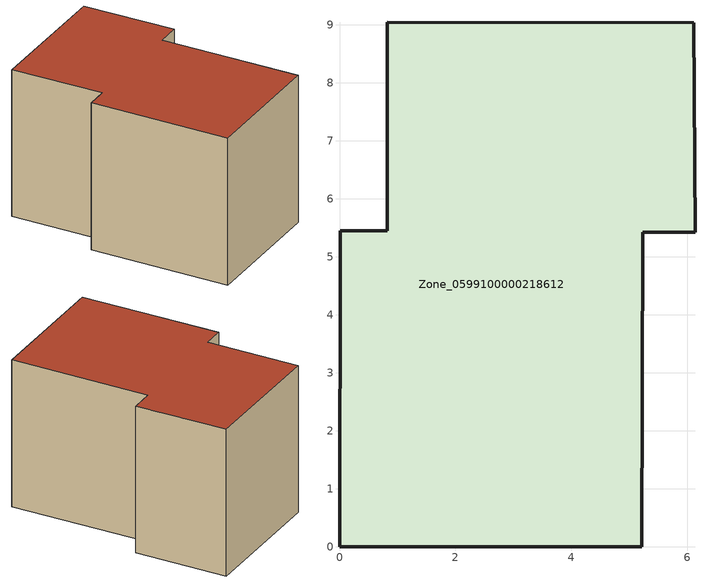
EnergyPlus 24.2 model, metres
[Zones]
Zone_0599100000218612
 floor ground (C_G): 5.21,0 0,0 0.01,5.45 0.82,5.45 0.82,9.05 6.11,9.04 6.13,5.43 5.23,5.43 z0
 wall outside (C_F): 0.82,5.45 0.01,5.45 0,0 5.21,0 5.23,5.43 6.13,5.43 6.11,9.04 0.82,9.05 0.82,5.45 z0:5.88
 roof outside (C_R): 6.11,9.04 0.82,9.05 0.82,5.45 0.01,5.45 0,0 5.21,0 5.23,5.43 6.13,5.43 z5.88
[BUILDING]
Pand.0599100000218612: North Axis=0; Terrain=City; Loads Convergence Tolerance Value=0.04; Temperature Convergence Tolerance Value=0.4; Solar Distribution=FullExterior; Maximum Number of Warmup Days=25; Minimum Number of Warmup Days=1
[Site:Location]
Rotterdam.The.Hague.AP_ZH_NLD Design_Conditions: Latitude=51.96; Longitude=4.45; Time Zone=1; Elevation=-4.5
[SITE:GROUNDTEMPERATURE:BUILDINGSURFACE]
18, 18, 18, 18, 18, 18, 18, 18, 18, 18, 18, 18
[MATERIAL] Thermal Absorptance=0.9; Solar Absorptance=0.7; Visible Absorptance=0.7
Name | Roughness | Thickness | Conductivity | Density | Specific Heat
G.TI.1946-1964 | MediumSmooth | 0.15 | 1 | 540 | 1210
F.TI.1946-1964 | Rough | 0.3 | 0.857143 | 1920 | 840
R.TI.1946-1964 | MediumRough | 0.2 | 0.277778 | 1500 | 1000
[CONSTRUCTION]
C_G: G.TI.1946-1964
C_F: F.TI.1946-1964
C_R: R.TI.1946-1964
[ZONE]
Zone_0599100000218612: Type=1; Multiplier=1; Ceiling Height=Autocalculate; Volume=Autocalculate; Floor Area=autocalculate; Part of Total Floor Area=Yes
[ZONEINFILTRATION:DESIGNFLOWRATE]
Infil_Zone_0599100000218612: Zone or ZoneList or Space or SpaceList=Zone_0599100000218612; Schedule=AlwaysOn; Design Flow Rate Calculation Method=Flow/Area; Flow Rate per Floor Area=0.003; Constant Term Coefficient=1; Temperature Term Coefficient=0; Velocity Term Coefficient=0; Velocity Squared Term Coefficient=0
[HVACTEMPLATE:ZONE:IDEALLOADSAIRSYSTEM]
Zone_0599100000218612: Maximum Heating Supply Air Temperature=50; Minimum Cooling Supply Air Temperature=13; Maximum Heating Supply Air Humidity Ratio=0.0156; Minimum Cooling Supply Air Humidity Ratio=0.0077; Heating Limit=NoLimit; Cooling Limit=NoLimit; Dehumidification Control Type=ConstantSensibleHeatRatio; Cooling Sensible Heat Ratio=0.7; Dehumidification Setpoint=60; Humidification Control Type=None; Humidification Setpoint=30; Outdoor Air Method=None; Outdoor Air Flow Rate per Person=0.00944; Outdoor Air Flow Rate per Zone Floor Area=0; Outdoor Air Flow Rate per Zone=0; Demand Controlled Ventilation Type=None; Outdoor Air Economizer Type=NoEconomizer; Heat Recovery Type=None; Sensible Heat Recovery Effectiveness=0.7; Latent Heat Recovery Effectiveness=0.65
[ZONECONTROL:THERMOSTAT]
ThermostatControl_Zone_0599100000218612: Zone or ZoneList=Zone_0599100000218612; Control Type Schedule=DualSetpointControlType; Control 1=Thermostat_Zone_0599100000218612; Temperature Difference Between Cutout And Setpoint=0
[THERMOSTATSETPOINT:DUALSETPOINT]
Thermostat_Zone_0599100000218612: Heating Setpoint Temperature Schedule=HeatingSetpoint_Zone_0599100000218612; Cooling Setpoint Temperature Schedule=CoolingSetpoint_Zone_0599100000218612
[SCHEDULE:COMPACT]
HeatingSetpoint_Zone_0599100000218612: Through: 12/31, For: AllDays, Until: 24:00, 21
CoolingSetpoint_Zone_0599100000218612: Through: 12/31, For: AllDays, Until: 24:00, 24
DualSetpointControlType: Through: 12/31, For: AllDays, Until: 24:00, 4
AlwaysOn: Through: 12/31, For: AllDays, Until: 24:00, 1
